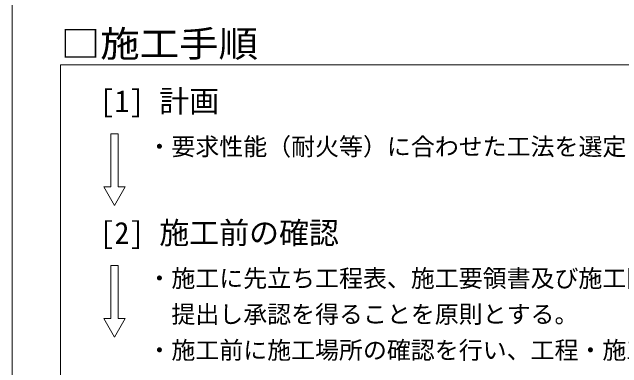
# Model space of a CAD drawing. Units: millimetres on the paper. Extents: x -195 to 195, y -140 to 138.
# Drawn here: x -195 to -144.1, y 77.2 to 106.9 of the extents above; entities that cross this region are included whole.
import ezdxf
from ezdxf.enums import TextEntityAlignment as Align

# ---------------------------------------------------------------- set-up
doc = ezdxf.new("R2010")
doc.units = ezdxf.units.MM
doc.layers.add('0-6_文字・矢印', color=4, linetype='Continuous', lineweight=9)
doc.layers.add('F-3_ランナー', color=4, linetype='Continuous', lineweight=9)
doc.layers.add('F-6_文字・矢印', color=4, linetype='Continuous')
doc.styles.add('ＭＳ ゴシック', font='')
doc.styles.get('ＭＳ ゴシック').set_extended_font_data('MS Gothic')

msp = doc.modelspace()

# ---------------------------------------------------------------- linework, layer by layer
at = {"layer": '0-6_文字・矢印'}
for p, q in [((-186.754, 96.756), (-186.154, 96.756)), ((-186.754, 96.756), (-186.754, 92.315)), ((-186.154, 96.756), (-186.154, 92.315)), ((-187.354, 92.315), (-186.754, 92.315)), ((-186.454, 90.756), (-187.354, 92.315)), ((-186.454, 90.756), (-185.554, 92.315)), ((-186.154, 92.315), (-185.554, 92.315)), ((-186.754, 85.756), (-186.154, 85.756)), ((-186.754, 85.756), (-186.754, 81.315)), ((-186.154, 85.756), (-186.154, 81.315)), ((-187.354, 81.315), (-186.754, 81.315)), ((-186.454, 79.756), (-187.354, 81.315)), ((-186.454, 79.756), (-185.554, 81.315)), ((-186.154, 81.315), (-185.554, 81.315))]:
    msp.add_line(p, q, dxfattribs=at)
at = {"layer": 'F-3_ランナー', "color": 3, "lineweight": 18}
for p, q in [((-195, 137.5), (-195, -137.5)), ((-190.954, 102.506), (-98.954, 102.506)), ((-190.954, 102.506), (-190.954, -95.494))]:
    msp.add_line(p, q, dxfattribs=at)

# ---------------------------------------------------------------- texts
at = {"layer": '0-6_文字・矢印', "style": 'ＭＳ ゴシック'}
for s, height, p in [('[1] 計画', 1.833, (-187.704, 98.006)), ('・要求性能（耐火等）に合わせた工法を選定し、施工計画をたてる。', 1.466, (-183.704, 94.506)), ('[2] 施工前の確認', 1.833, (-187.704, 87.006)), ('・施工に先立ち工程表、施工要領書及び施工図等を必要に応じて作成し、発注者側に', 1.466, (-183.704, 83.506)), ('\u3000提出し承認を得ることを原則とする。', 1.466, (-183.704, 80.506)), ('・施工前に施工場所の確認を行い、工程・施工範囲・各部の納まり・その他関連する', 1.466, (-183.704, 77.506))]:
    msp.add_text(s, height=height, dxfattribs=at).set_placement(p, align=Align.BOTTOM_LEFT)
at = {"layer": 'F-6_文字・矢印', "color": 7, "style": 'ＭＳ ゴシック', "width": 1.1}
msp.add_text('□施工手順', height=2.199, dxfattribs=at).set_placement((-190.954, 102.506), align=Align.BOTTOM_LEFT)

doc.saveas('drawing.dxf')
